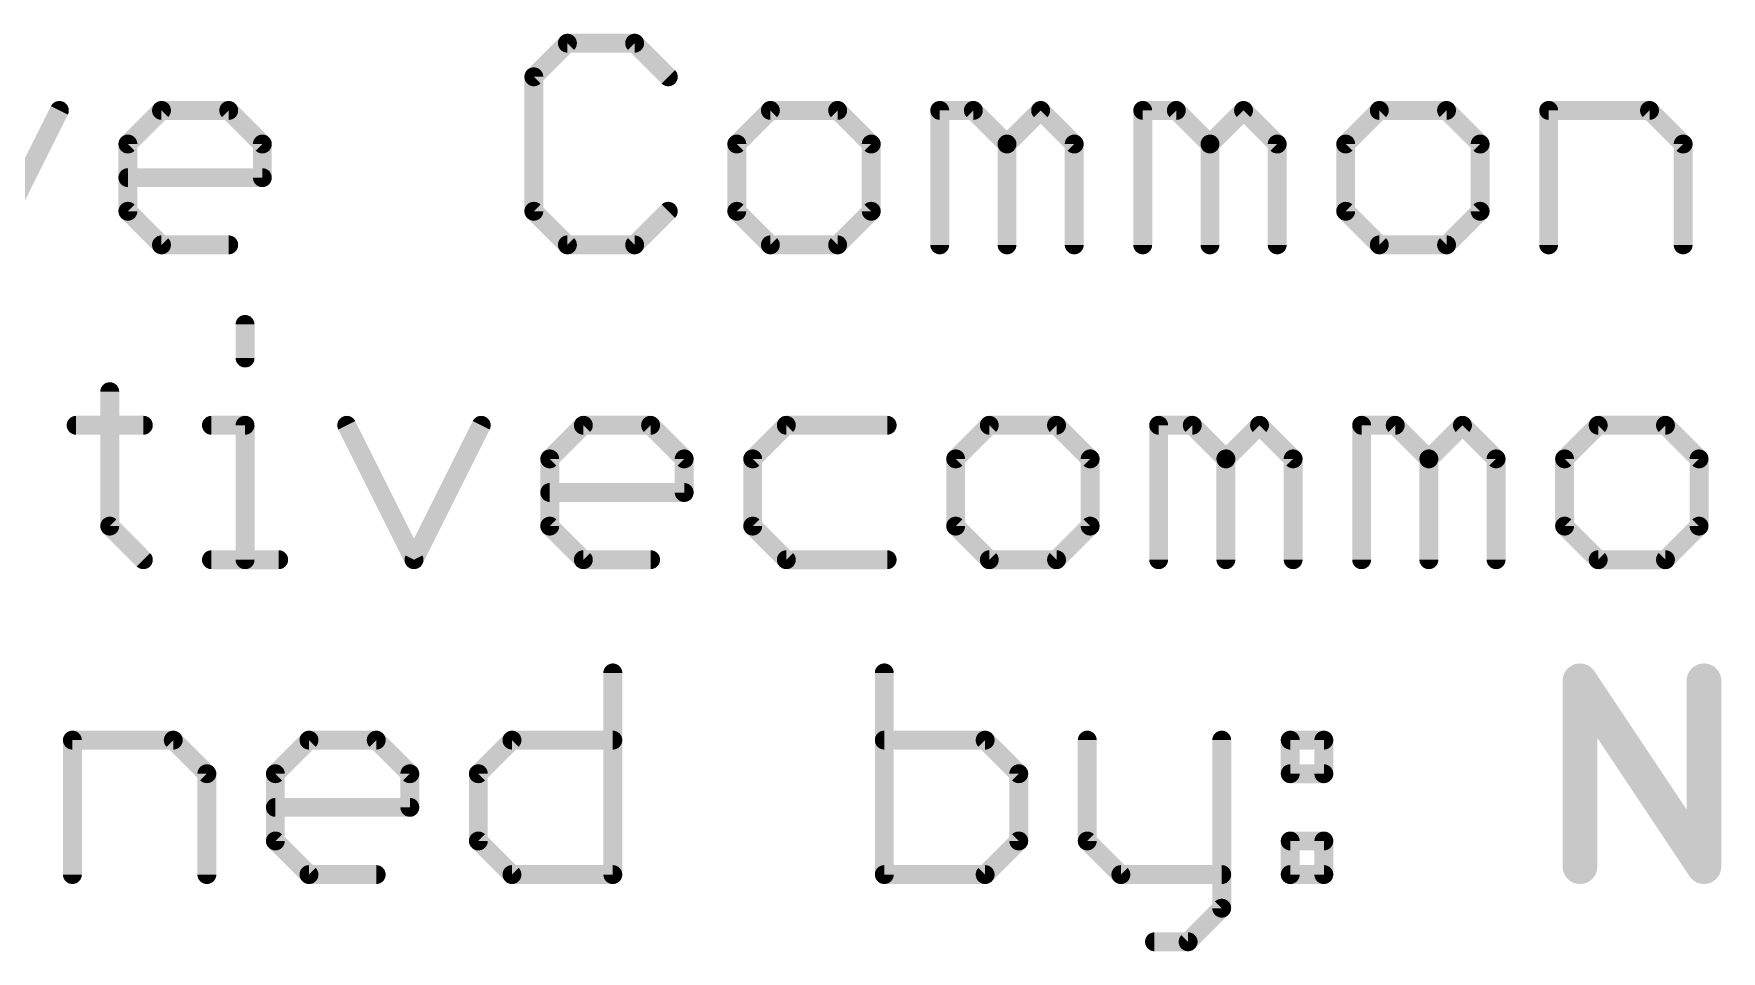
# Model space of a CAD drawing. Extents: x -29 to 78, y -18 to 17.
# Drawn here: x 10.53 to 24.14, y -18.32 to -10.92 of the extents above; entities that cross this region are included whole.
import ezdxf

# ---------------------------------------------------------------- set-up
doc = ezdxf.new("R2010")
doc.units = 0
doc.layers.add('51', color=53, linetype='CONTINUOUS')

msp = doc.modelspace()

# ---------------------------------------------------------------- linework, layer by layer
at = {"layer": '51'}
for points, const_width in [([(14.8327, -10.9968), (14.5615, -11.268)], 0.1524), ([(15.375, -10.9968), (14.8327, -10.9968)], 0.1524), ([(15.6462, -11.268), (15.375, -10.9968)], 0.1524), ([(14.5615, -11.268), (14.5615, -12.3526)], 0.1524), ([(10.1924, -12.6238), (10.7347, -11.5391)], 0.1524), ([(11.2872, -11.8103), (11.5584, -11.5391)], 0.1524), ([(11.5584, -11.5391), (12.1007, -11.5391)], 0.1524), ([(12.1007, -11.5391), (12.3719, -11.8103)], 0.1524), ([(16.4698, -11.5391), (16.1987, -11.8103)], 0.1524), ([(17.0122, -11.5391), (16.4698, -11.5391)], 0.1524), ([(17.2833, -11.8103), (17.0122, -11.5391)], 0.1524), ([(17.8358, -12.6238), (17.8358, -11.5391)], 0.1524), ([(17.8358, -11.5391), (18.107, -11.5391)], 0.1524), ([(18.107, -11.5391), (18.3782, -11.8103)], 0.1524), ([(18.3782, -11.8103), (18.6493, -11.5391)], 0.1524), ([(18.6493, -11.5391), (18.9205, -11.8103)], 0.1524), ([(19.473, -12.6238), (19.473, -11.5391)], 0.1524), ([(19.473, -11.5391), (19.7442, -11.5391)], 0.1524), ([(19.7442, -11.5391), (20.0153, -11.8103)], 0.1524), ([(20.0153, -11.8103), (20.2865, -11.5391)], 0.1524), ([(20.2865, -11.5391), (20.5577, -11.8103)], 0.1524), ([(21.3813, -11.5391), (21.1102, -11.8103)], 0.1524), ([(21.9236, -11.5391), (21.3813, -11.5391)], 0.1524), ([(22.1948, -11.8103), (21.9236, -11.5391)], 0.1524), ([(22.7473, -12.6238), (22.7473, -11.5391)], 0.1524), ([(22.7473, -11.5391), (23.5608, -11.5391)], 0.1524), ([(23.5608, -11.5391), (23.832, -11.8103)], 0.1524), ([(11.2872, -12.3526), (11.2872, -11.8103)], 0.1524), ([(12.3719, -11.8103), (12.3719, -12.0815)], 0.1524), ([(16.1987, -11.8103), (16.1987, -12.3526)], 0.1524), ([(17.2833, -12.3526), (17.2833, -11.8103)], 0.1524), ([(18.3782, -11.8103), (18.3782, -12.6238)], 0.1524), ([(18.9205, -11.8103), (18.9205, -12.6238)], 0.1524), ([(20.0153, -11.8103), (20.0153, -12.6238)], 0.1524), ([(20.5577, -11.8103), (20.5577, -12.6238)], 0.1524), ([(21.1102, -11.8103), (21.1102, -12.3526)], 0.1524), ([(22.1948, -12.3526), (22.1948, -11.8103)], 0.1524), ([(23.832, -11.8103), (23.832, -12.6238)], 0.1524), ([(12.3719, -12.0815), (11.2872, -12.0815)], 0.1524), ([(11.5584, -12.6238), (11.2872, -12.3526)], 0.1524), ([(14.5615, -12.3526), (14.8327, -12.6238)], 0.1524), ([(15.375, -12.6238), (15.6462, -12.3526)], 0.1524), ([(16.1987, -12.3526), (16.4698, -12.6238)], 0.1524), ([(17.0122, -12.6238), (17.2833, -12.3526)], 0.1524), ([(21.1102, -12.3526), (21.3813, -12.6238)], 0.1524), ([(21.9236, -12.6238), (22.1948, -12.3526)], 0.1524), ([(12.1007, -12.6238), (11.5584, -12.6238)], 0.1524), ([(14.8327, -12.6238), (15.375, -12.6238)], 0.1524), ([(16.4698, -12.6238), (17.0122, -12.6238)], 0.1524), ([(21.3813, -12.6238), (21.9236, -12.6238)], 0.1524), ([(12.2325, -13.2656), (12.2325, -13.5368)], 0.1524), ([(11.1411, -13.808), (11.1411, -14.8926)], 0.1524), ([(10.8699, -14.0791), (11.4122, -14.0791)], 0.1524), ([(11.9613, -14.0791), (12.2325, -14.0791)], 0.1524), ([(12.2325, -14.0791), (12.2325, -15.1638)], 0.1524), ([(13.0528, -14.0791), (13.5951, -15.1638)], 0.1524), ([(13.5951, -15.1638), (14.1374, -14.0791)], 0.1524), ([(14.6899, -14.3503), (14.9611, -14.0791)], 0.1524), ([(14.9611, -14.0791), (15.5034, -14.0791)], 0.1524), ([(15.5034, -14.0791), (15.7746, -14.3503)], 0.1524), ([(16.5983, -14.0791), (16.3271, -14.3503)], 0.1524), ([(17.4117, -14.0791), (16.5983, -14.0791)], 0.1524), ([(18.2354, -14.0791), (17.9642, -14.3503)], 0.1524), ([(18.7777, -14.0791), (18.2354, -14.0791)], 0.1524), ([(19.0489, -14.3503), (18.7777, -14.0791)], 0.1524), ([(19.6014, -15.1638), (19.6014, -14.0791)], 0.1524), ([(19.6014, -14.0791), (19.8726, -14.0791)], 0.1524), ([(19.8726, -14.0791), (20.1437, -14.3503)], 0.1524), ([(20.1437, -14.3503), (20.4149, -14.0791)], 0.1524), ([(20.4149, -14.0791), (20.6861, -14.3503)], 0.1524), ([(21.2386, -15.1638), (21.2386, -14.0791)], 0.1524), ([(21.2386, -14.0791), (21.5097, -14.0791)], 0.1524), ([(21.5097, -14.0791), (21.7809, -14.3503)], 0.1524), ([(21.7809, -14.3503), (22.0521, -14.0791)], 0.1524), ([(22.0521, -14.0791), (22.3232, -14.3503)], 0.1524), ([(23.1469, -14.0791), (22.8757, -14.3503)], 0.1524), ([(23.6892, -14.0791), (23.1469, -14.0791)], 0.1524), ([(23.9604, -14.3503), (23.6892, -14.0791)], 0.1524), ([(14.6899, -14.8926), (14.6899, -14.3503)], 0.1524), ([(15.7746, -14.3503), (15.7746, -14.6215)], 0.1524), ([(16.3271, -14.3503), (16.3271, -14.8926)], 0.1524), ([(17.9642, -14.3503), (17.9642, -14.8926)], 0.1524), ([(19.0489, -14.8926), (19.0489, -14.3503)], 0.1524), ([(20.1437, -14.3503), (20.1437, -15.1638)], 0.1524), ([(20.6861, -14.3503), (20.6861, -15.1638)], 0.1524), ([(21.7809, -14.3503), (21.7809, -15.1638)], 0.1524), ([(22.3232, -14.3503), (22.3232, -15.1638)], 0.1524), ([(22.8757, -14.3503), (22.8757, -14.8926)], 0.1524), ([(23.9604, -14.8926), (23.9604, -14.3503)], 0.1524), ([(15.7746, -14.6215), (14.6899, -14.6215)], 0.1524), ([(11.1411, -14.8926), (11.4122, -15.1638)], 0.1524), ([(14.9611, -15.1638), (14.6899, -14.8926)], 0.1524), ([(16.3271, -14.8926), (16.5983, -15.1638)], 0.1524), ([(17.9642, -14.8926), (18.2354, -15.1638)], 0.1524), ([(18.7777, -15.1638), (19.0489, -14.8926)], 0.1524), ([(22.8757, -14.8926), (23.1469, -15.1638)], 0.1524), ([(23.6892, -15.1638), (23.9604, -14.8926)], 0.1524), ([(11.9613, -15.1638), (12.5037, -15.1638)], 0.1524), ([(15.5034, -15.1638), (14.9611, -15.1638)], 0.1524), ([(16.5983, -15.1638), (17.4117, -15.1638)], 0.1524), ([(18.2354, -15.1638), (18.7777, -15.1638)], 0.1524), ([(23.1469, -15.1638), (23.6892, -15.1638)], 0.1524), ([(15.1988, -16.0768), (15.1988, -17.7038)], 0.1524), ([(17.3884, -16.0768), (17.3884, -17.7038)], 0.1524), ([(22.9997, -17.6403), (22.9997, -16.1404)], 0.2794), ([(22.9997, -16.1404), (23.9996, -17.6403)], 0.2794), ([(23.9996, -17.6403), (23.9996, -16.1404)], 0.2794), ([(10.8398, -17.7038), (10.8398, -16.6191)], 0.1524), ([(10.8398, -16.6191), (11.6533, -16.6191)], 0.1524), ([(11.6533, -16.6191), (11.9245, -16.8903)], 0.1524), ([(12.477, -16.8903), (12.7481, -16.6191)], 0.1524), ([(12.7481, -16.6191), (13.2905, -16.6191)], 0.1524), ([(13.2905, -16.6191), (13.5616, -16.8903)], 0.1524), ([(14.1141, -16.8903), (14.3853, -16.6191)], 0.1524), ([(14.3853, -16.6191), (15.1988, -16.6191)], 0.1524), ([(18.2019, -16.6191), (17.3884, -16.6191)], 0.1524), ([(18.4731, -16.8903), (18.2019, -16.6191)], 0.1524), ([(19.0256, -16.6191), (19.0256, -17.4326)], 0.1524), ([(20.1102, -16.6191), (20.1102, -17.975)], 0.1524), ([(20.6627, -16.6191), (20.9339, -16.6191)], 0.1524), ([(20.6627, -16.8903), (20.6627, -16.6191)], 0.1524), ([(20.9339, -16.6191), (20.9339, -16.8903)], 0.1524), ([(11.9245, -16.8903), (11.9245, -17.7038)], 0.1524), ([(12.477, -17.4326), (12.477, -16.8903)], 0.1524), ([(13.5616, -16.8903), (13.5616, -17.1615)], 0.1524), ([(14.1141, -17.4326), (14.1141, -16.8903)], 0.1524), ([(18.4731, -17.4326), (18.4731, -16.8903)], 0.1524), ([(20.9339, -16.8903), (20.6627, -16.8903)], 0.1524), ([(13.5616, -17.1615), (12.477, -17.1615)], 0.1524), ([(12.7481, -17.7038), (12.477, -17.4326)], 0.1524), ([(14.3853, -17.7038), (14.1141, -17.4326)], 0.1524), ([(18.2019, -17.7038), (18.4731, -17.4326)], 0.1524), ([(19.0256, -17.4326), (19.2967, -17.7038)], 0.1524), ([(20.6627, -17.4326), (20.9339, -17.4326)], 0.1524), ([(20.6627, -17.7038), (20.6627, -17.4326)], 0.1524), ([(20.9339, -17.4326), (20.9339, -17.7038)], 0.1524), ([(13.2905, -17.7038), (12.7481, -17.7038)], 0.1524), ([(15.1988, -17.7038), (14.3853, -17.7038)], 0.1524), ([(17.3884, -17.7038), (18.2019, -17.7038)], 0.1524), ([(19.2967, -17.7038), (20.1102, -17.7038)], 0.1524), ([(20.9339, -17.7038), (20.6627, -17.7038)], 0.1524), ([(20.1102, -17.975), (19.8391, -18.2461)], 0.1524), ([(19.8391, -18.2461), (19.5679, -18.2461)], 0.1524)]:
    msp.add_lwpolyline(points, dxfattribs=dict(at, const_width=const_width))
for points, const_width in [([(14.8327, -10.9587, 1), (14.8327, -11.0349)], 0.0762), ([(14.8596, -11.0238, 1), (14.8057, -10.9699)], 0.0762), ([(15.402, -10.9699, 1), (15.3481, -11.0238)], 0.0762), ([(15.375, -11.0349, 1), (15.375, -10.9587)], 0.0762), ([(14.5996, -11.268, 1), (14.5234, -11.268)], 0.0762), ([(14.5346, -11.241, 1), (14.5885, -11.2949)], 0.0762), ([(15.6192, -11.2949, 1), (15.6731, -11.241)], 0.0762), ([(10.7688, -11.5562, 1), (10.7006, -11.5221)], 0.0762), ([(11.5584, -11.501, 1), (11.5584, -11.5772)], 0.0762), ([(11.5853, -11.5661, 1), (11.5314, -11.5122)], 0.0762), ([(12.1276, -11.5122, 1), (12.0738, -11.5661)], 0.0762), ([(12.1007, -11.5772, 1), (12.1007, -11.501)], 0.0762), ([(16.4698, -11.501, 1), (16.4698, -11.5772)], 0.0762), ([(16.4968, -11.5661, 1), (16.4429, -11.5122)], 0.0762), ([(17.0391, -11.5122, 1), (16.9852, -11.5661)], 0.0762), ([(17.0122, -11.5772, 1), (17.0122, -11.501)], 0.0762), ([(17.8739, -11.5391, 1), (17.7977, -11.5391)], 0.0762), ([(17.8358, -11.501, 1), (17.8358, -11.5772)], 0.0762), ([(18.1339, -11.5122, 1), (18.0801, -11.5661)], 0.0762), ([(18.107, -11.5772, 1), (18.107, -11.501)], 0.0762), ([(18.6763, -11.5122, 1), (18.6224, -11.5661)], 0.0762), ([(18.6763, -11.5661, 1), (18.6224, -11.5122)], 0.0762), ([(19.5111, -11.5391, 1), (19.4349, -11.5391)], 0.0762), ([(19.473, -11.501, 1), (19.473, -11.5772)], 0.0762), ([(19.7711, -11.5122, 1), (19.7172, -11.5661)], 0.0762), ([(19.7442, -11.5772, 1), (19.7442, -11.501)], 0.0762), ([(20.3134, -11.5122, 1), (20.2595, -11.5661)], 0.0762), ([(20.3134, -11.5661, 1), (20.2595, -11.5122)], 0.0762), ([(21.3813, -11.501, 1), (21.3813, -11.5772)], 0.0762), ([(21.4083, -11.5661, 1), (21.3544, -11.5122)], 0.0762), ([(21.9506, -11.5122, 1), (21.8967, -11.5661)], 0.0762), ([(21.9236, -11.5772, 1), (21.9236, -11.501)], 0.0762), ([(22.7854, -11.5391, 1), (22.7092, -11.5391)], 0.0762), ([(22.7473, -11.501, 1), (22.7473, -11.5772)], 0.0762), ([(23.5877, -11.5122, 1), (23.5339, -11.5661)], 0.0762), ([(23.5608, -11.5772, 1), (23.5608, -11.501)], 0.0762), ([(11.3253, -11.8103, 1), (11.2491, -11.8103)], 0.0762), ([(11.2603, -11.7834, 1), (11.3142, -11.8372)], 0.0762), ([(12.41, -11.8103, 1), (12.3338, -11.8103)], 0.0762), ([(12.3449, -11.8372, 1), (12.3988, -11.7834)], 0.0762), ([(16.2368, -11.8103, 1), (16.1606, -11.8103)], 0.0762), ([(16.1717, -11.7834, 1), (16.2256, -11.8372)], 0.0762), ([(17.3214, -11.8103, 1), (17.2452, -11.8103)], 0.0762), ([(17.2564, -11.8372, 1), (17.3103, -11.7834)], 0.0762), ([(18.4163, -11.8103, 1), (18.3401, -11.8103)], 0.0762), ([(18.3512, -11.7834, 1), (18.4051, -11.8372)], 0.0762), ([(18.3512, -11.8372, 1), (18.4051, -11.7834)], 0.0762), ([(18.9586, -11.8103, 1), (18.8824, -11.8103)], 0.0762), ([(18.8936, -11.8372, 1), (18.9474, -11.7834)], 0.0762), ([(20.0534, -11.8103, 1), (19.9772, -11.8103)], 0.0762), ([(19.9884, -11.7834, 1), (20.0423, -11.8372)], 0.0762), ([(19.9884, -11.8372, 1), (20.0423, -11.7834)], 0.0762), ([(20.5958, -11.8103, 1), (20.5196, -11.8103)], 0.0762), ([(20.5307, -11.8372, 1), (20.5846, -11.7834)], 0.0762), ([(21.1483, -11.8103, 1), (21.0721, -11.8103)], 0.0762), ([(21.0832, -11.7834, 1), (21.1371, -11.8372)], 0.0762), ([(22.2329, -11.8103, 1), (22.1567, -11.8103)], 0.0762), ([(22.1679, -11.8372, 1), (22.2218, -11.7834)], 0.0762), ([(23.8701, -11.8103, 1), (23.7939, -11.8103)], 0.0762), ([(23.805, -11.8372, 1), (23.8589, -11.7834)], 0.0762), ([(11.2872, -12.0434, 1), (11.2872, -12.1196)], 0.0762), ([(12.3338, -12.0815, 1), (12.41, -12.0815)], 0.0762), ([(12.3719, -12.1196, 1), (12.3719, -12.0434)], 0.0762), ([(11.3142, -12.3257, 1), (11.2603, -12.3796)], 0.0762), ([(11.2491, -12.3526, 1), (11.3253, -12.3526)], 0.0762), ([(14.5885, -12.3257, 1), (14.5346, -12.3796)], 0.0762), ([(14.5234, -12.3526, 1), (14.5996, -12.3526)], 0.0762), ([(15.6731, -12.3796, 1), (15.6192, -12.3257)], 0.0762), ([(16.2256, -12.3257, 1), (16.1717, -12.3796)], 0.0762), ([(16.1606, -12.3526, 1), (16.2368, -12.3526)], 0.0762), ([(17.2452, -12.3526, 1), (17.3214, -12.3526)], 0.0762), ([(17.3103, -12.3796, 1), (17.2564, -12.3257)], 0.0762), ([(21.1371, -12.3257, 1), (21.0832, -12.3796)], 0.0762), ([(21.0721, -12.3526, 1), (21.1483, -12.3526)], 0.0762), ([(22.1567, -12.3526, 1), (22.2329, -12.3526)], 0.0762), ([(22.2217, -12.3796, 1), (22.1679, -12.3257)], 0.0762), ([(11.5584, -12.5857, 1), (11.5584, -12.6619)], 0.0762), ([(11.5314, -12.6507, 1), (11.5853, -12.5969)], 0.0762), ([(12.1007, -12.6619, 1), (12.1007, -12.5857)], 0.0762), ([(14.8327, -12.5857, 1), (14.8327, -12.6619)], 0.0762), ([(14.8057, -12.6507, 1), (14.8596, -12.5969)], 0.0762), ([(15.3481, -12.5969, 1), (15.402, -12.6507)], 0.0762), ([(15.375, -12.6619, 1), (15.375, -12.5857)], 0.0762), ([(16.4698, -12.5857, 1), (16.4698, -12.6619)], 0.0762), ([(16.4429, -12.6507, 1), (16.4968, -12.5969)], 0.0762), ([(16.9852, -12.5969, 1), (17.0391, -12.6507)], 0.0762), ([(17.0122, -12.6619, 1), (17.0122, -12.5857)], 0.0762), ([(17.7977, -12.6238, 1), (17.8739, -12.6238)], 0.0762), ([(18.3401, -12.6238, 1), (18.4163, -12.6238)], 0.0762), ([(18.8824, -12.6238, 1), (18.9586, -12.6238)], 0.0762), ([(19.4349, -12.6238, 1), (19.5111, -12.6238)], 0.0762), ([(19.9772, -12.6238, 1), (20.0534, -12.6238)], 0.0762), ([(20.5196, -12.6238, 1), (20.5958, -12.6238)], 0.0762), ([(21.3813, -12.5857, 1), (21.3813, -12.6619)], 0.0762), ([(21.3544, -12.6507, 1), (21.4083, -12.5969)], 0.0762), ([(21.8967, -12.5969, 1), (21.9506, -12.6507)], 0.0762), ([(21.9236, -12.6619, 1), (21.9236, -12.5857)], 0.0762), ([(22.7092, -12.6238, 1), (22.7854, -12.6238)], 0.0762), ([(23.7939, -12.6238, 1), (23.8701, -12.6238)], 0.0762), ([(12.2706, -13.2656, 1), (12.1944, -13.2656)], 0.0762), ([(12.1944, -13.5368, 1), (12.2706, -13.5368)], 0.0762), ([(11.1792, -13.808, 1), (11.103, -13.808)], 0.0762), ([(10.8699, -14.041, 1), (10.8699, -14.1172)], 0.0762), ([(11.4122, -14.1172, 1), (11.4122, -14.041)], 0.0762), ([(11.9613, -14.041, 1), (11.9613, -14.1172)], 0.0762), ([(12.2706, -14.0791, 1), (12.1944, -14.0791)], 0.0762), ([(12.2325, -14.1172, 1), (12.2325, -14.041)], 0.0762), ([(13.0869, -14.0621, 1), (13.0187, -14.0962)], 0.0762), ([(14.1715, -14.0962, 1), (14.1034, -14.0621)], 0.0762), ([(14.9611, -14.041, 1), (14.9611, -14.1172)], 0.0762), ([(14.988, -14.1061, 1), (14.9342, -14.0522)], 0.0762), ([(15.5304, -14.0522, 1), (15.4765, -14.1061)], 0.0762), ([(15.5034, -14.1172, 1), (15.5034, -14.041)], 0.0762), ([(16.5983, -14.041, 1), (16.5983, -14.1172)], 0.0762), ([(16.6252, -14.1061, 1), (16.5713, -14.0522)], 0.0762), ([(17.4117, -14.1172, 1), (17.4117, -14.041)], 0.0762), ([(18.2354, -14.041, 1), (18.2354, -14.1172)], 0.0762), ([(18.2623, -14.1061, 1), (18.2085, -14.0522)], 0.0762), ([(18.8047, -14.0522, 1), (18.7508, -14.1061)], 0.0762), ([(18.7777, -14.1172, 1), (18.7777, -14.041)], 0.0762), ([(19.6395, -14.0791, 1), (19.5633, -14.0791)], 0.0762), ([(19.6014, -14.041, 1), (19.6014, -14.1172)], 0.0762), ([(19.8995, -14.0522, 1), (19.8456, -14.1061)], 0.0762), ([(19.8726, -14.1172, 1), (19.8726, -14.041)], 0.0762), ([(20.4418, -14.0522, 1), (20.388, -14.1061)], 0.0762), ([(20.4418, -14.1061, 1), (20.388, -14.0522)], 0.0762), ([(21.2767, -14.0791, 1), (21.2005, -14.0791)], 0.0762), ([(21.2386, -14.041, 1), (21.2386, -14.1172)], 0.0762), ([(21.5367, -14.0522, 1), (21.4828, -14.1061)], 0.0762), ([(21.5097, -14.1172, 1), (21.5097, -14.041)], 0.0762), ([(22.079, -14.0522, 1), (22.0251, -14.1061)], 0.0762), ([(22.079, -14.1061, 1), (22.0251, -14.0522)], 0.0762), ([(23.1469, -14.041, 1), (23.1469, -14.1172)], 0.0762), ([(23.1738, -14.1061, 1), (23.1199, -14.0522)], 0.0762), ([(23.7161, -14.0522, 1), (23.6623, -14.1061)], 0.0762), ([(23.6892, -14.1172, 1), (23.6892, -14.041)], 0.0762), ([(14.728, -14.3503, 1), (14.6518, -14.3503)], 0.0762), ([(14.663, -14.3234, 1), (14.7169, -14.3772)], 0.0762), ([(15.8127, -14.3503, 1), (15.7365, -14.3503)], 0.0762), ([(15.7476, -14.3772, 1), (15.8015, -14.3234)], 0.0762), ([(16.3652, -14.3503, 1), (16.289, -14.3503)], 0.0762), ([(16.3001, -14.3234, 1), (16.354, -14.3772)], 0.0762), ([(18.0023, -14.3503, 1), (17.9261, -14.3503)], 0.0762), ([(17.9373, -14.3234, 1), (17.9912, -14.3772)], 0.0762), ([(19.087, -14.3503, 1), (19.0108, -14.3503)], 0.0762), ([(19.022, -14.3772, 1), (19.0758, -14.3234)], 0.0762), ([(20.1818, -14.3503, 1), (20.1056, -14.3503)], 0.0762), ([(20.1168, -14.3234, 1), (20.1707, -14.3772)], 0.0762), ([(20.1168, -14.3772, 1), (20.1707, -14.3234)], 0.0762), ([(20.7242, -14.3503, 1), (20.648, -14.3503)], 0.0762), ([(20.6591, -14.3772, 1), (20.713, -14.3234)], 0.0762), ([(21.819, -14.3503, 1), (21.7428, -14.3503)], 0.0762), ([(21.7539, -14.3234, 1), (21.8078, -14.3772)], 0.0762), ([(21.7539, -14.3772, 1), (21.8078, -14.3234)], 0.0762), ([(22.3613, -14.3503, 1), (22.2851, -14.3503)], 0.0762), ([(22.2963, -14.3772, 1), (22.3502, -14.3234)], 0.0762), ([(22.9138, -14.3503, 1), (22.8376, -14.3503)], 0.0762), ([(22.8488, -14.3234, 1), (22.9027, -14.3772)], 0.0762), ([(23.9985, -14.3503, 1), (23.9223, -14.3503)], 0.0762), ([(23.9334, -14.3772, 1), (23.9873, -14.3234)], 0.0762), ([(14.6899, -14.5834, 1), (14.6899, -14.6596)], 0.0762), ([(15.7746, -14.6596, 1), (15.7746, -14.5834)], 0.0762), ([(15.7365, -14.6215, 1), (15.8127, -14.6215)], 0.0762), ([(11.168, -14.8657, 1), (11.1141, -14.9196)], 0.0762), ([(14.7169, -14.8657, 1), (14.663, -14.9196)], 0.0762), ([(16.354, -14.8657, 1), (16.3001, -14.9196)], 0.0762), ([(17.9912, -14.8657, 1), (17.9373, -14.9196)], 0.0762), ([(19.0758, -14.9196, 1), (19.022, -14.8657)], 0.0762), ([(22.9027, -14.8657, 1), (22.8488, -14.9196)], 0.0762), ([(23.9873, -14.9196, 1), (23.9334, -14.8657)], 0.0762), ([(11.103, -14.8926, 1), (11.1792, -14.8926)], 0.0762), ([(14.6518, -14.8926, 1), (14.728, -14.8926)], 0.0762), ([(16.289, -14.8926, 1), (16.3652, -14.8926)], 0.0762), ([(17.9261, -14.8926, 1), (18.0023, -14.8926)], 0.0762), ([(19.0108, -14.8926, 1), (19.087, -14.8926)], 0.0762), ([(22.8376, -14.8926, 1), (22.9138, -14.8926)], 0.0762), ([(23.9223, -14.8926, 1), (23.9985, -14.8926)], 0.0762), ([(11.3853, -15.1907, 1), (11.4392, -15.1369)], 0.0762), ([(11.9613, -15.1257, 1), (11.9613, -15.2019)], 0.0762), ([(12.5037, -15.2019, 1), (12.5037, -15.1257)], 0.0762), ([(14.9611, -15.1257, 1), (14.9611, -15.2019)], 0.0762), ([(14.9342, -15.1907, 1), (14.988, -15.1369)], 0.0762), ([(15.5034, -15.2019, 1), (15.5034, -15.1257)], 0.0762), ([(16.5983, -15.1257, 1), (16.5983, -15.2019)], 0.0762), ([(16.5713, -15.1907, 1), (16.6252, -15.1369)], 0.0762), ([(17.4117, -15.2019, 1), (17.4117, -15.1257)], 0.0762), ([(18.2354, -15.1257, 1), (18.2354, -15.2019)], 0.0762), ([(18.2085, -15.1907, 1), (18.2623, -15.1369)], 0.0762), ([(18.7508, -15.1369, 1), (18.8047, -15.1907)], 0.0762), ([(18.7777, -15.2019, 1), (18.7777, -15.1257)], 0.0762), ([(23.1469, -15.1257, 1), (23.1469, -15.2019)], 0.0762), ([(23.1199, -15.1907, 1), (23.1738, -15.1369)], 0.0762), ([(23.6623, -15.1369, 1), (23.7161, -15.1907)], 0.0762), ([(23.6892, -15.2019, 1), (23.6892, -15.1257)], 0.0762), ([(12.1944, -15.1638, 1), (12.2706, -15.1638)], 0.0762), ([(13.561, -15.1468, 1), (13.6292, -15.1808)], 0.0762), ([(13.561, -15.1808, 1), (13.6292, -15.1468)], 0.0762), ([(19.5633, -15.1638, 1), (19.6395, -15.1638)], 0.0762), ([(20.1056, -15.1638, 1), (20.1818, -15.1638)], 0.0762), ([(20.648, -15.1638, 1), (20.7242, -15.1638)], 0.0762), ([(21.2005, -15.1638, 1), (21.2767, -15.1638)], 0.0762), ([(21.7428, -15.1638, 1), (21.819, -15.1638)], 0.0762), ([(22.2851, -15.1638, 1), (22.3613, -15.1638)], 0.0762), ([(15.2369, -16.0768, 1), (15.1607, -16.0768)], 0.0762), ([(17.4265, -16.0768, 1), (17.3503, -16.0768)], 0.0762), ([(23.0578, -16.1017, 1), (22.9416, -16.1792)], 0.1397), ([(23.0695, -16.1404, 1), (22.9299, -16.1404)], 0.1397), ([(24.0695, -16.1404, 1), (23.9298, -16.1404)], 0.1397), ([(10.8779, -16.6191, 1), (10.8017, -16.6191)], 0.0762), ([(10.8398, -16.581, 1), (10.8398, -16.6572)], 0.0762), ([(11.6802, -16.5922, 1), (11.6264, -16.6461)], 0.0762), ([(11.6533, -16.6572, 1), (11.6533, -16.581)], 0.0762), ([(12.7481, -16.581, 1), (12.7481, -16.6572)], 0.0762), ([(12.7751, -16.6461, 1), (12.7212, -16.5922)], 0.0762), ([(13.3174, -16.5922, 1), (13.2635, -16.6461)], 0.0762), ([(13.2905, -16.6572, 1), (13.2905, -16.581)], 0.0762), ([(14.3853, -16.581, 1), (14.3853, -16.6572)], 0.0762), ([(14.4122, -16.6461, 1), (14.3583, -16.5922)], 0.0762), ([(15.1988, -16.6572, 1), (15.1988, -16.581)], 0.0762), ([(17.3884, -16.581, 1), (17.3884, -16.6572)], 0.0762), ([(18.2289, -16.5922, 1), (18.175, -16.6461)], 0.0762), ([(18.2019, -16.6572, 1), (18.2019, -16.581)], 0.0762), ([(19.0637, -16.6191, 1), (18.9875, -16.6191)], 0.0762), ([(20.1483, -16.6191, 1), (20.0721, -16.6191)], 0.0762), ([(20.6627, -16.581, 1), (20.6627, -16.6572)], 0.0762), ([(20.7008, -16.6191, 1), (20.6246, -16.6191)], 0.0762), ([(20.972, -16.6191, 1), (20.8958, -16.6191)], 0.0762), ([(20.9339, -16.6572, 1), (20.9339, -16.581)], 0.0762), ([(11.9626, -16.8903, 1), (11.8864, -16.8903)], 0.0762), ([(11.8975, -16.9172, 1), (11.9514, -16.8634)], 0.0762), ([(12.5151, -16.8903, 1), (12.4389, -16.8903)], 0.0762), ([(12.45, -16.8634, 1), (12.5039, -16.9172)], 0.0762), ([(13.5997, -16.8903, 1), (13.5235, -16.8903)], 0.0762), ([(13.5347, -16.9172, 1), (13.5886, -16.8634)], 0.0762), ([(14.1522, -16.8903, 1), (14.076, -16.8903)], 0.0762), ([(14.0872, -16.8634, 1), (14.1411, -16.9172)], 0.0762), ([(18.5112, -16.8903, 1), (18.435, -16.8903)], 0.0762), ([(18.4461, -16.9172, 1), (18.5, -16.8634)], 0.0762), ([(20.6627, -16.8522, 1), (20.6627, -16.9284)], 0.0762), ([(20.6246, -16.8903, 1), (20.7008, -16.8903)], 0.0762), ([(20.8958, -16.8903, 1), (20.972, -16.8903)], 0.0762), ([(20.9339, -16.9284, 1), (20.9339, -16.8522)], 0.0762), ([(12.477, -17.1234, 1), (12.477, -17.1996)], 0.0762), ([(13.5235, -17.1615, 1), (13.5997, -17.1615)], 0.0762), ([(13.5616, -17.1996, 1), (13.5616, -17.1234)], 0.0762), ([(12.5039, -17.4057, 1), (12.45, -17.4596)], 0.0762), ([(12.4389, -17.4326, 1), (12.5151, -17.4326)], 0.0762), ([(14.1411, -17.4057, 1), (14.0872, -17.4596)], 0.0762), ([(14.076, -17.4326, 1), (14.1522, -17.4326)], 0.0762), ([(18.435, -17.4326, 1), (18.5112, -17.4326)], 0.0762), ([(18.5, -17.4596, 1), (18.4462, -17.4057)], 0.0762), ([(19.0525, -17.4057, 1), (18.9986, -17.4596)], 0.0762), ([(18.9875, -17.4326, 1), (19.0637, -17.4326)], 0.0762), ([(20.6627, -17.3945, 1), (20.6627, -17.4707)], 0.0762), ([(20.7008, -17.4326, 1), (20.6246, -17.4326)], 0.0762), ([(20.972, -17.4326, 1), (20.8958, -17.4326)], 0.0762), ([(20.9339, -17.4707, 1), (20.9339, -17.3945)], 0.0762), ([(23.9415, -17.679, 1), (24.0577, -17.6016)], 0.1397), ([(10.8017, -17.7038, 1), (10.8779, -17.7038)], 0.0762), ([(11.8864, -17.7038, 1), (11.9626, -17.7038)], 0.0762), ([(12.7481, -17.6657, 1), (12.7481, -17.7419)], 0.0762), ([(12.7212, -17.7307, 1), (12.7751, -17.6769)], 0.0762), ([(13.2905, -17.7419, 1), (13.2905, -17.6657)], 0.0762), ([(14.3853, -17.6657, 1), (14.3853, -17.7419)], 0.0762), ([(14.3583, -17.7307, 1), (14.4122, -17.6769)], 0.0762), ([(15.1607, -17.7038, 1), (15.2369, -17.7038)], 0.0762), ([(15.1988, -17.7419, 1), (15.1988, -17.6657)], 0.0762), ([(17.3884, -17.6657, 1), (17.3884, -17.7419)], 0.0762), ([(17.3503, -17.7038, 1), (17.4265, -17.7038)], 0.0762), ([(18.175, -17.6769, 1), (18.2289, -17.7307)], 0.0762), ([(18.2019, -17.7419, 1), (18.2019, -17.6657)], 0.0762), ([(19.2967, -17.6657, 1), (19.2967, -17.7419)], 0.0762), ([(19.2698, -17.7307, 1), (19.3237, -17.6769)], 0.0762), ([(20.1102, -17.7419, 1), (20.1102, -17.6657)], 0.0762), ([(20.6627, -17.6657, 1), (20.6627, -17.7419)], 0.0762), ([(20.6246, -17.7038, 1), (20.7008, -17.7038)], 0.0762), ([(20.8958, -17.7038, 1), (20.972, -17.7038)], 0.0762), ([(20.9339, -17.7419, 1), (20.9339, -17.6657)], 0.0762), ([(22.9299, -17.6403, 1), (23.0695, -17.6403)], 0.1397), ([(23.9298, -17.6403, 1), (24.0695, -17.6403)], 0.1397), ([(20.0721, -17.975, 1), (20.1483, -17.975)], 0.0762), ([(20.1372, -18.0019, 1), (20.0833, -17.948)], 0.0762), ([(19.5679, -18.208, 1), (19.5679, -18.2842)], 0.0762), ([(19.8121, -18.2192, 1), (19.866, -18.2731)], 0.0762), ([(19.8391, -18.2842, 1), (19.8391, -18.208)], 0.0762)]:
    msp.add_lwpolyline(points, format="xyb", dxfattribs=dict(at, const_width=const_width))

doc.saveas('drawing.dxf')
